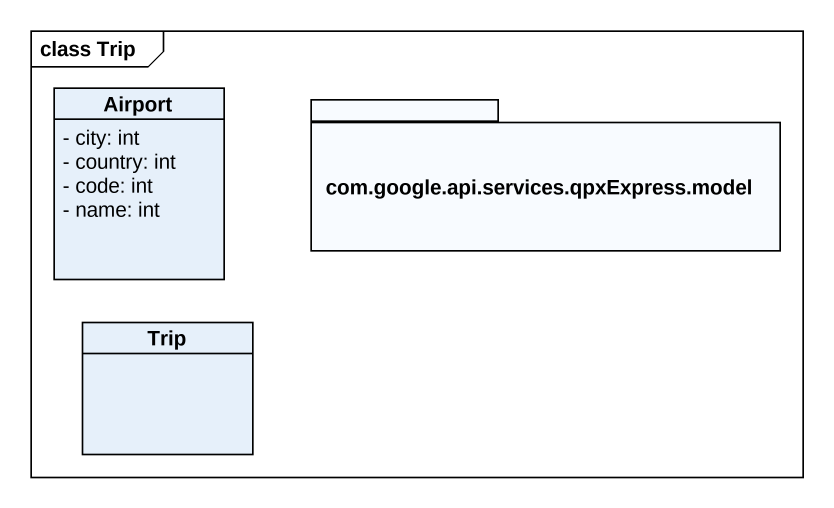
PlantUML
@startuml
mainframe class Trip
hide circle
hide empty members
skinparam classAttributeIconSize 0
class Airport {
  - city: int
  - country: int
  - code: int
  - name: int
}
package "com.google.api.services.qpxExpress.model" as com_google_api_services {
}
class Trip
@enduml
